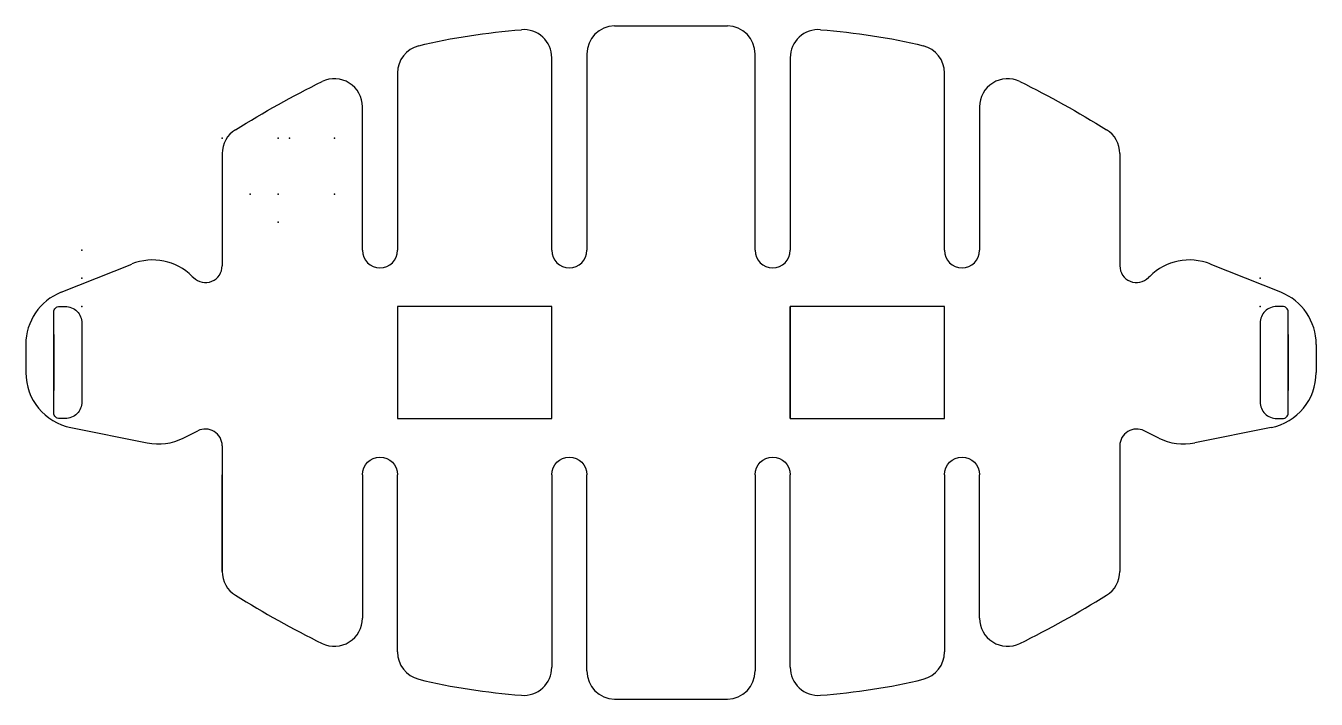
# Model space of a CAD drawing. Header units: centimetres. Extents: x -3.5 to 19.5, y 0 to 12.
import ezdxf

# ---------------------------------------------------------------- set-up
doc = ezdxf.new("R2010")
doc.units = ezdxf.units.CM
doc.header["$MEASUREMENT"] = 0
doc.layers.add('d', color=3, linetype='Continuous')
doc.layers.add('Layer1', color=1, linetype='Continuous')

msp = doc.modelspace()

# ---------------------------------------------------------------- linework, layer by layer
for p, q in [((16, 8), (16, 7.724)), ((-3, 6.5), (-3, 5.5)), ((19, 6.5), (19, 5.5)), ((16, 4.515), (16, 4))]:
    msp.add_line(p, q)
for points in [[(6.995, 11.997), (7.329, 12), (8, 12), (8.671, 12), (9.005, 11.997)], [(3.503, 11.643), (4.099, 11.794), (4.712, 11.88), (5.335, 11.931)], [(10.665, 11.931), (11.288, 11.88), (11.901, 11.794), (12.497, 11.643)], [(0.238, 10.148), (0.742, 10.457), (1.255, 10.752), (1.783, 11.007)], [(14.217, 11.007), (14.745, 10.752), (15.258, 10.457), (15.762, 10.148)], [(0.238, 1.852), (0.742, 1.543), (1.255, 1.248), (1.783, 0.993)], [(14.217, 0.993), (14.745, 1.248), (15.258, 1.543), (15.762, 1.852)], [(3.503, 0.357), (4.099, 0.206), (4.712, 0.12), (5.335, 0.069)], [(10.665, 0.069), (11.288, 0.12), (11.901, 0.206), (12.497, 0.357)], [(6.995, 0.003), (7.329, 0), (8, 0), (8.671, 0), (9.005, 0.003)]]:
    msp.add_open_spline(points, degree=3)
msp.add_point((0, 10))
msp.add_point((0, 10))
at = {"layer": 'd'}
for p, q in [((5.875, 8), (5.875, 11.432)), ((6.5, 11.497), (6.5, 8)), ((9.5, 8), (9.5, 11.497)), ((10.125, 11.432), (10.125, 8)), ((3.125, 11.159), (3.125, 8)), ((12.875, 8), (12.875, 11.159)), ((2.5, 8), (2.5, 10.557)), ((13.5, 10.557), (13.5, 8)), ((0, 9.722), (0, 8)), ((0, 9.722), (0, 7.724)), ((16, 9.722), (16, 7.724)), ((-2.871, 7.251), (-1.612, 7.755)), ((18.871, 7.251), (17.612, 7.755)), ((-0.534, 7.534), (-0.512, 7.512)), ((16.534, 7.534), (16.512, 7.512)), ((-3.5, 6.323), (-3.5, 5.82)), ((19.5, 6.323), (19.5, 5.82)), ((-2.696, 4.839), (-1.336, 4.567)), ((18.696, 4.839), (17.336, 4.567)), ((-0.693, 4.653), (-0.434, 4.783)), ((16.693, 4.653), (16.434, 4.783)), ((0, 4.515), (0, 2.278)), ((0, 2.278), (0, 4)), ((2.5, 4), (2.5, 1.443)), ((3.125, 0.841), (3.125, 4)), ((5.875, 4), (5.875, 0.568)), ((6.5, 0.503), (6.5, 4)), ((9.5, 4), (9.5, 0.503)), ((10.125, 0.568), (10.125, 4)), ((12.875, 4), (12.875, 0.841)), ((13.5, 1.443), (13.5, 4)), ((16, 4), (16, 2.278))]:
    msp.add_line(p, q, dxfattribs=at)
for centre, radius, start, end in [((-1.241, 6.827), 1, 45, 111.8014), ((17.241, 6.827), 1, 68.1986, 135), ((-0.3, 7.724), 0.3, 225, 360), ((16.3, 7.724), 0.3, 180, 315), ((-2.5, 6.323), 1, 111.8014, 180), ((18.5, 6.323), 1, 0, 68.1986), ((-2.5, 5.82), 1, 180, 258.6901), ((18.5, 5.82), 1, 281.3099, 0), ((-1.14, 5.548), 1, 258.6901, 296.5651), ((-0.3, 4.515), 0.3, 360, 116.5651), ((16.3, 4.515), 0.3, 63.4349, 180), ((17.14, 5.548), 1, 243.4349, 281.3099)]:
    msp.add_arc(centre, radius, start, end, dxfattribs=at)
for p in [(1, 10), (1.2, 10), (2, 10), (0.5, 9), (1, 9), (2, 9), (1, 8.5), (-2.5, 8), (-2.5, 7.5), (18.5, 7.5), (-2.5, 7), (18.5, 7)]:
    msp.add_point(p, dxfattribs=at)
at = {"layer": 'Layer1'}
for p, q in [((3.125, 7), (3.125, 5)), ((5.875, 7), (3.125, 7)), ((5.875, 5), (5.875, 7)), ((12.875, 7), (10.125, 7)), ((12.875, 5), (12.875, 7)), ((3.125, 5), (5.875, 5)), ((10.125, 5), (12.875, 5))]:
    msp.add_line(p, q, dxfattribs=at)
for points in [[(2.5, 8, 1), (3.125, 8, -1.284713)], [(5.875, 8, 1), (6.5, 8, -1.284713)], [(9.5, 8, 1), (10.125, 8, -1.284713)], [(12.875, 8, 1), (13.5, 8, -1.284713)], [(2.5, 4, -1), (3.125, 4, 1.284713)], [(5.875, 4, -1), (6.5, 4, 1.284713)], [(9.5, 4, -1), (10.125, 4, 1.284713)], [(12.875, 4, -1), (13.5, 4, 1.284713)]]:
    msp.add_lwpolyline(points, format="xyb", dxfattribs=at)
for points in [[(-2.9, 7), (-2.8, 7, -0.414214), (-2.5, 6.7), (-2.5, 5.3, -0.414214), (-2.8, 5), (-2.9, 5, -0.414214), (-3, 5.1), (-3, 6.9, -0.414214)], [(18.9, 7), (18.8, 7, 0.414214), (18.5, 6.7), (18.5, 5.3, 0.414214), (18.8, 5), (18.9, 5, 0.414214), (19, 5.1), (19, 6.9, 0.414214)]]:
    msp.add_lwpolyline(points, format="xyb", close=True, dxfattribs=at)
msp.add_lwpolyline([(10.125, 7), (10.125, 7), (10.125, 5), (10.125, 5)], close=True, dxfattribs=at)
for centre, start, end in [((7, 11.497), 90.5923, 180), ((9, 11.497), 0, 89.4077), ((5.375, 11.432), 360, 94.6212), ((10.625, 11.432), 85.3788, 180), ((3.625, 11.159), 104.1271, 180), ((12.375, 11.159), 0, 75.8729), ((2, 10.557), 360, 115.7589), ((14, 10.557), 64.2411, 180), ((0.5, 9.722), 121.545, 180), ((15.5, 9.722), 360, 58.455), ((0.5, 2.278), 180, 238.455), ((15.5, 2.278), 301.545, 0), ((2, 1.443), 244.2411, 360), ((14, 1.443), 180, 295.7589), ((3.625, 0.841), 180, 255.8729), ((12.375, 0.841), 284.1271, 360), ((5.375, 0.568), 265.3788, 360), ((7, 0.503), 180, 269.4077), ((9, 0.503), 270.5923, 360), ((10.625, 0.568), 180, 274.6212)]:
    msp.add_arc(centre, 0.5, start, end, dxfattribs=at)

doc.saveas('drawing.dxf')
